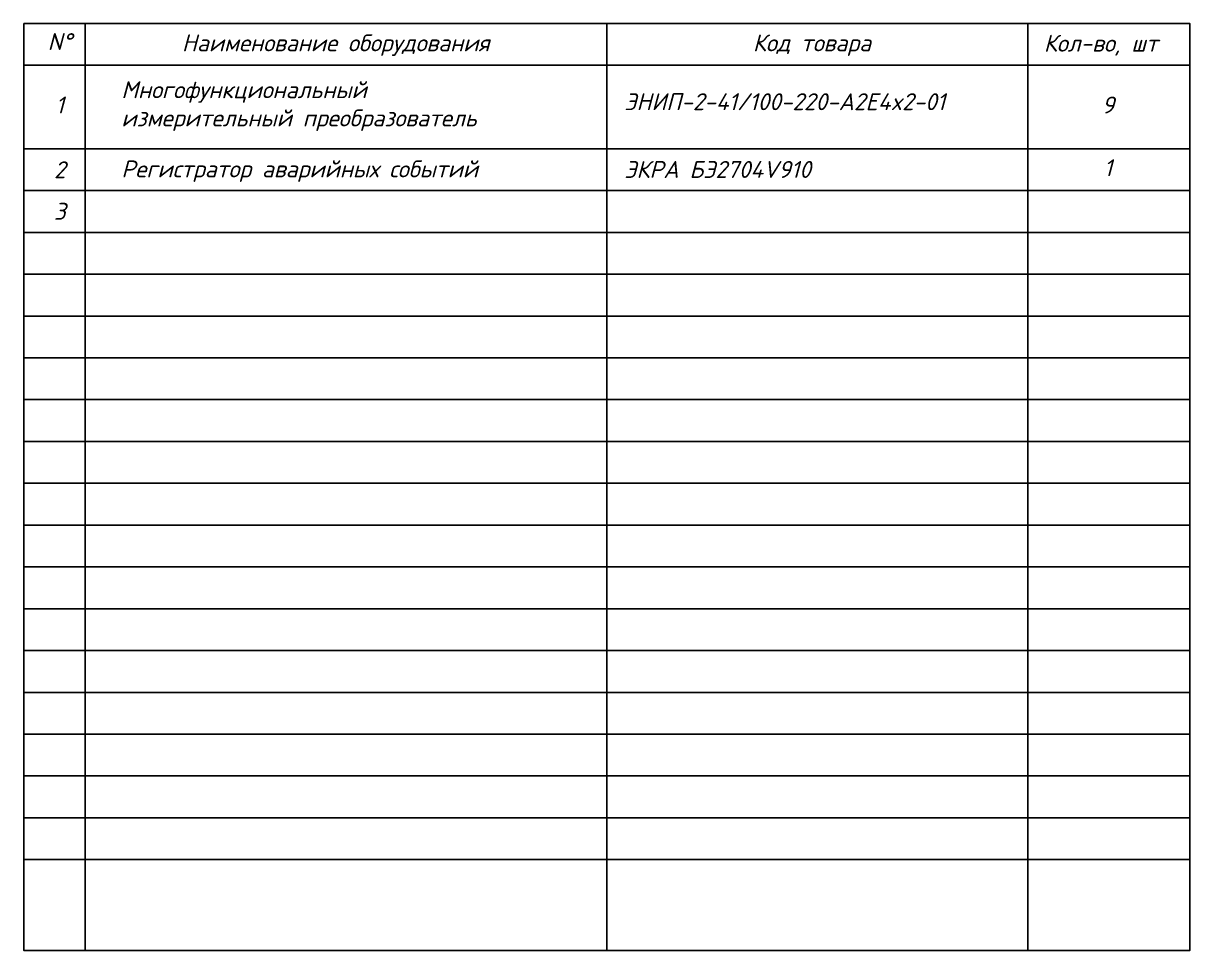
# Model space of a CAD drawing. Header units: inches. Extents: x 262 to 1567, y 170 to 590.
# Drawn here: x 1395.1 to 1567.4, y 289 to 425.9 of the extents above; entities that cross this region are included whole.
import ezdxf

# ---------------------------------------------------------------- set-up
doc = ezdxf.new("R2010")
doc.units = ezdxf.units.IN
doc.header["$MEASUREMENT"] = 0
doc.layers.add('Text', color=242, linetype='Continuous', lineweight=15)
doc.styles.add('ГОСТ 2.5', font='isocpeur.ttf', dxfattribs={"oblique": 15, "height": 2.5})
doc.styles.add('ГОСТ 3.0', font='isocpeur.ttf', dxfattribs={"oblique": 15, "height": 3})

msp = doc.modelspace()

# ---------------------------------------------------------------- linework, layer by layer
for p, q in [((1404.22, 425.92), (1404.22, 289.01)), ((1481.26, 425.92), (1481.26, 289.01)), ((1543.47, 425.92), (1543.47, 289.01)), ((1567.36, 419.75), (1395.16, 419.75)), ((1567.32, 407.4), (1395.12, 407.4)), ((1395.12, 401.23), (1567.32, 401.23)), ((1567.29, 395.05), (1395.09, 395.05)), ((1395.09, 388.88), (1567.29, 388.88)), ((1567.36, 382.71), (1395.16, 382.71)), ((1395.16, 376.53), (1567.36, 376.53)), ((1567.36, 370.36), (1395.16, 370.36)), ((1395.16, 364.19), (1567.36, 364.19)), ((1567.36, 358.01), (1395.16, 358.01)), ((1395.16, 351.84), (1567.36, 351.84)), ((1567.32, 345.66), (1395.12, 345.66)), ((1395.12, 339.49), (1567.32, 339.49)), ((1567.29, 333.32), (1395.09, 333.32)), ((1395.09, 327.14), (1567.29, 327.14)), ((1567.36, 320.97), (1395.16, 320.97)), ((1395.16, 314.8), (1567.36, 314.8)), ((1567.36, 308.62), (1395.16, 308.62)), ((1395.16, 302.45), (1567.36, 302.45))]:
    msp.add_line(p, q)
msp.add_lwpolyline([(1395.16, 425.92), (1567.36, 425.92), (1567.36, 289.01), (1395.16, 289.01)], close=True)

# ---------------------------------------------------------------- texts
at = {"char_height": 2.5, "attachment_point": 1, "style": 'ГОСТ 3.0'}
for s, insert, width in [('Многофункциональный измерительный преобразователь', (1409.56, 417.37), 62.2697), ('ЭНИП-2-41/100-220-А2Е4x2-01', (1483.85, 415.6), 49.3702), ('Регистратор аварийных событий', (1409.56, 405.68), 62.2697), ('ЭКРА БЭ2704V910^I', (1483.85, 405.6), 49.3702)]:
    msp.add_mtext(s, dxfattribs=dict(at, insert=insert, width=width))
at = {"layer": 'Text', "color": 0, "char_height": 2.5, "attachment_point": 5, "style": 'ГОСТ 2.5'}
for s, insert, width in [('N°', (1400.47, 423.23), 6.9355), ('\\pxql;Наименование оборудования', (1451.68, 422.7), 66.3526), ('\\pxql;Код товара', (1524.89, 422.7), 44.0953), ('\\pxql;Кол-во, шт', (1557.23, 422.7), 22.8205), ('1', (1400.47, 413.87), 6.9355), ('9', (1555.3, 413.87), 6.9355), ('2', (1400.47, 404.3), 6.9355), ('1', (1555.3, 404.61), 6.9355), ('3', (1400.47, 398.17), 6.9355)]:
    msp.add_mtext(s, dxfattribs=dict(at, insert=insert, width=width))

doc.saveas('drawing.dxf')
